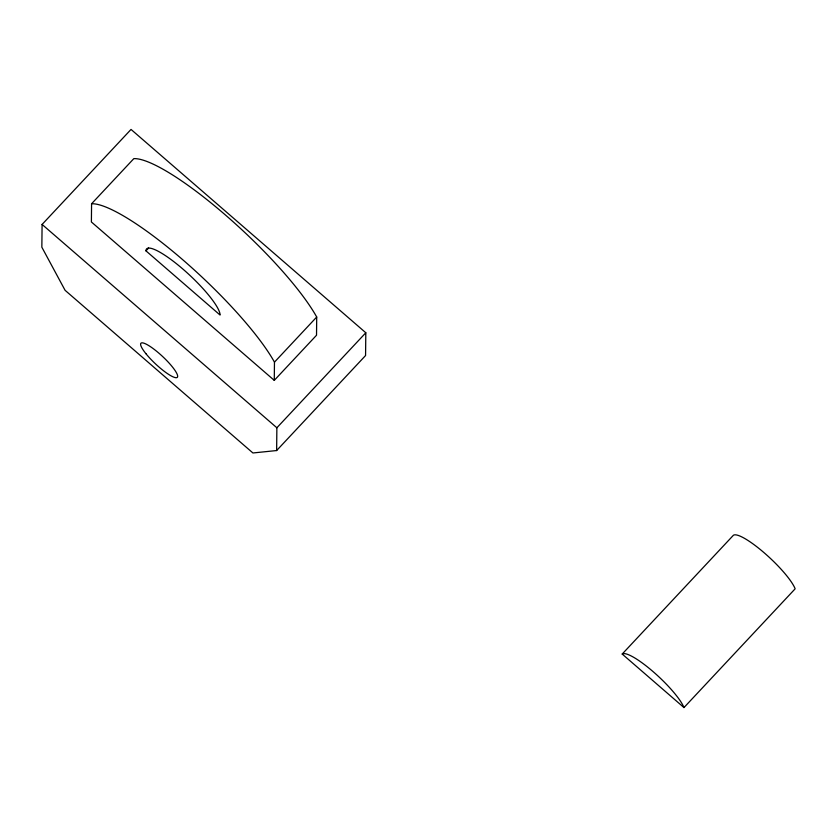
<?xml version="1.0" encoding="UTF-8"?>
<svg xmlns="http://www.w3.org/2000/svg" width="837" height="837" viewBox="0 0 837 837"><rect width="100%" height="100%" fill="white"/><g stroke="black" fill="none" stroke-linecap="round" stroke-linejoin="round"><path stroke-width="1.26" d="M42.091 224.442L41.85 247.208L65.087 290.313L252.92 452.974L276.639 450.547L365.57 355.537L365.811 332.77L131.032 129.432L42.091 224.442L276.869 427.78L276.639 450.547M91.578 203.757L91.39 221.972L274.274 380.364L316.522 335.239L316.71 317.024A132.581 27.244 43.1 0 0 225.498 215.057A132.581 27.244 43.1 0 0 133.826 158.632L91.578 203.757A132.581 27.244 43.1 0 1 183.261 260.192A132.581 27.244 43.1 0 1 274.463 362.149L274.274 380.364M145.952 250.849A49.864 10.243 43.1 0 1 183.157 269.294A49.864 10.243 43.1 0 1 220.089 315.057L145.952 250.849L148.588 248.034M274.463 362.149L316.71 317.024M276.869 427.78L365.811 332.77M622.194 654.053L733.369 535.303A42.593 8.757 43.1 0 1 764.348 552.943A42.593 8.757 43.1 0 1 795.15 588.809L683.975 707.568L622.194 654.053A42.593 8.757 43.1 0 1 653.174 671.703A42.593 8.757 43.1 0 1 683.975 707.568M145.962 353.737A24.932 5.127 43.1 0 0 177.005 377.539A24.932 5.127 43.1 0 0 154.395 349.51A24.932 5.127 43.1 0 0 145.962 353.737"/></g></svg>
